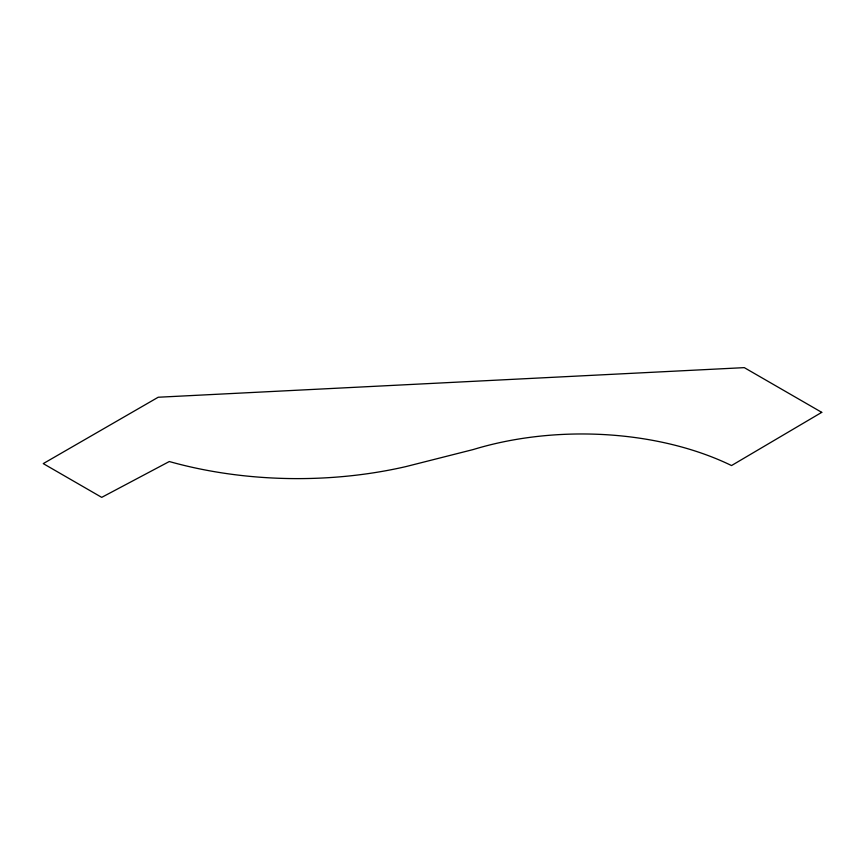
<?xml version="1.0" encoding="UTF-8"?>
<svg xmlns="http://www.w3.org/2000/svg" width="865" height="865" viewBox="0 0 865 865"><rect width="100%" height="100%" fill="white"/><g stroke="black" fill="none" stroke-linecap="round" stroke-linejoin="round"><path stroke-width="1.3" d="M821.75 412.356L731.53 465.554A232.144 134.032 0 0 0 473.198 449.551L405.923 466.592A292.554 168.902 0 0 1 169.302 461.532L101.713 497.364L43.25 463.608L158.208 397.24L744.289 367.636L821.75 412.356"/></g></svg>
